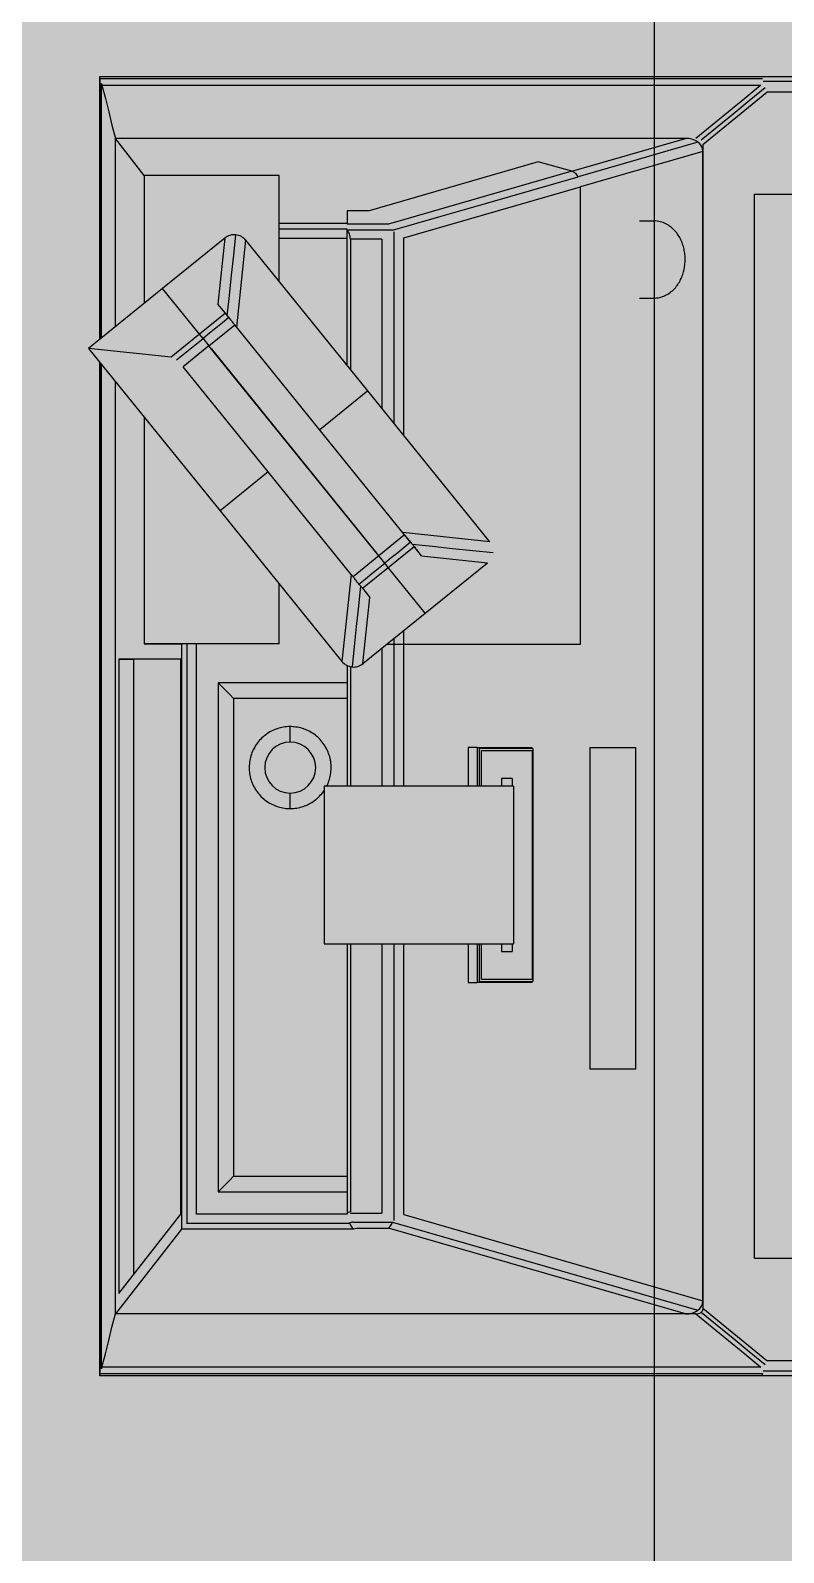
# Model space of a CAD drawing. Header units: inches. Extents: x 18.3 to 49.1, y 8 to 38.8.
# Drawn here: x 28.1458 to 28.3537, y 24.54 to 24.96 of the extents above; entities that cross this region are included whole.
import ezdxf

# ---------------------------------------------------------------- set-up
doc = ezdxf.new("R2010")
doc.units = ezdxf.units.IN
doc.header["$MEASUREMENT"] = 0
for name, color, linetype in [('1', 1, 'Continuous'), ('DIM', 2, 'Continuous'), ('dimention', 134, 'Continuous'), ('DX-GROUP', 8, 'Continuous'), ('DX-ZONE', 8, 'Continuous'), ('RI-HATCH-P', 7, 'Continuous')]:
    doc.layers.add(name, color=color, linetype=linetype)

# ---------------------------------------------------------------- blocks, each defined once
blk = doc.blocks.new('rererer02')
at = {"layer": 'RI-HATCH-P', "transparency": 33554559}
h = blk.add_hatch(dxfattribs=at)
h.set_pattern_fill('ANSI32', color=2, scale=0.24)
h.paths.add_polyline_path([(-24.65, 22.19044), (-24.85, 22.19044), (-24.85, 21.89895), (-24.65, 21.89895)])
h.paths.add_polyline_path([(-20.85, 21.89895), (-24.65, 21.89895), (-24.65, 21.69895), (-20.85, 21.69895)])
h.paths.add_polyline_path([(-16.85, 21.89895), (-20.65, 21.89895), (-20.65, 21.69895), (-16.85, 21.69895)])
h.paths.add_polyline_path([(-12.30477, 21.89895), (-16.65, 21.89895), (-16.65, 21.69895), (-12.30477, 21.69895)])
h.paths.add_polyline_path([(-13.80067, 21.69895), (-13.90067, 21.69895), (-13.90067, 19.59895), (-13.41387, 19.59895), (-13.41387, 19.6198), (-13.43472, 19.6198), (-13.43472, 19.65455), (-13.41387, 19.65455), (-13.3958, 19.65455, -0.017863), (-13.39299, 19.69895), (-13.80067, 19.69895)])
h.paths.add_polyline_path([(-12.40067, 21.69895), (-12.60067, 21.69895), (-12.60067, 16.86797), (-12.59984, 16.86797), (-12.59984, 16.71154), (-12.60019, 16), (-12.40067, 16)])
h.paths.add_polyline_path([(-9.58789, 21.89895), (-12.10477, 21.89895), (-12.10477, 21.69895), (-9.58789, 21.69895)])
h.paths.add_polyline_path([(-9.38789, 21.69895), (-9.58789, 21.69895), (-9.58789, 19.57524), (-9.38789, 19.57524)])
h.paths.add_polyline_path([(-9.38789, 22.84988), (-9.58789, 22.84988), (-9.58789, 21.89895), (-9.38789, 21.89895)])
h.paths.add_polyline_path([(-9.38789, 19.48475), (-9.38789, 19.37524), (-9.55523, 19.37524), (-6.66878, 17.01851), (-6.66878, 17.1013), (-6.46878, 17.1013)])
h.paths.add_polyline_path([(-6.46878, 17.1013), (-6.46878, 16.9013), (-6.52523, 16.9013), (-3.74967, 14.63511), (-3.74967, 14.74061), (-3.57753, 14.74061)])
h.paths.add_polyline_path([(-5.90376, 16.39388), (-10.35692, 16.39388), (-10.35692, 17.23521), (-10.55692, 17.23521), (-10.55692, 16.19388), (-5.65881, 16.19388)])
h.paths.add_polyline_path([(-13.85125, 16.88976), (-24.65, 16.88976), (-24.65, 16.68976), (-13.85125, 16.68976)])
h.paths.add_polyline_path([(-11.64967, 0.20004), (-12.13422, 0.20004), (-12.13422, 0.00004), (-11.64967, 0.00004)])
h.paths.add_polyline_path([(-11.30022, 3.8), (-11.50022, 3.8), (-11.50022, 0.8), (-11.30022, 0.8)])
h.paths.add_polyline_path([(-11.08135, 0.20004), (-11.14967, 0.20004), (-11.14967, 0.00004), (-11.08135, 0.00004)])
h.paths.add_polyline_path([(-5.90511, 2.81874), (-6.10363, 2.81859), (-6.10363, 0.20004), (-7.4248, 0.20004), (-7.4248, 0.00004), (-5.90363, 0.00004)])
h.paths.add_polyline_path([(-3.54974, 9.20052), (-3.74967, 9.20052), (-3.74967, 0.00004), (-3.54985, 0.00004)])
h.paths.add_polyline_path([(0.15, 6.3816), (0.15, 15.30172), (0, 15.30172), (0, 14.95), (-0.05, 14.95), (-0.05, 7.2031), (0.00006, 7.2031), (0.00006, 6.4031), (-0.05, 6.4031), (-0.05, 0.8), (0, 0.8), (0, 0.00004), (0.15, 0.00004)])
h.paths.add_polyline_path([(-3.54971, 11.11866), (-3.74967, 11.11866), (-3.74967, 9.20052), (-3.54974, 9.20052)])
h.paths.add_polyline_path([(-3.54967, 14.54061), (-3.74967, 14.54061), (-3.74967, 11.31866), (-3.54971, 11.31866)])
h.paths.add_polyline_path([(-3.09967, 9.40052), (-3.54967, 9.40052), (-3.54967, 9.20052), (-3.09967, 9.20052)])
h.paths.add_polyline_path([(-0.05, 9.40052), (-0.49994, 9.40052), (-0.49994, 9.20052), (-0.05, 9.20052)])
h.paths.add_polyline_path([(-24.61463, 18.11392), (-24.61463, 17.65541), (-24.43844, 17.65541), (-24.43844, 18.11392)], flags=9)
blk = doc.blocks.new('fede450')
at = {"color": 173, "true_color": 0x695fce}
blk.add_lwpolyline([(0.75, 0.75), (0.75, 3.61665)], dxfattribs=at)
blk = doc.blocks.new('HOSTREG-GR')
for p, q in [((0.24, 18.366), (0.24, 10.353)), ((0, 10.262), (0, 12.346)), ((20.16, 12.346), (20.16, 10.262)), ((0, 0), (0, 10.262)), ((0.133, 0.033), (0.133, 10.262)), ((1.052, 9.36), (0.24, 10.353)), ((19.108, 9.36), (19.92, 10.353)), ((20.027, 10.262), (20.027, 0.033)), ((20.16, 10.262), (20.16, 0)), ((1.052, 9.36), (19.108, 9.36)), ((18.998, 9.36), (1.162, 9.36)), ((1.162, 9.36), (1.71, 7.463)), ((17.658, 4.72), (18.998, 9.36)), ((19.2, 9.251), (19.2, 0.24)), ((1.469, 7.325), (0.96, 9.088)), ((19.2, 9.088), (17.868, 4.479)), ((2.238, 8.374), (2.238, 8.593)), ((10.41, 7.607), (10.41, 8.317)), ((15.403, 8.317), (10.41, 8.317)), ((15.403, 8.317), (15.403, 7.607)), ((10.41, 7.607), (15.403, 7.607)), ((1.469, 7.325), (1.323, 6.804)), ((1.469, 7.325), (2.292, 4.479)), ((2.502, 4.72), (1.71, 7.463)), ((8.808, 7.463), (1.71, 7.463)), ((8.808, 4.72), (8.808, 7.463)), ((1.323, 6.804), (2.082, 4.178)), ((10.41, 5.855), (10.41, 6.708)), ((10.424, 6.722), (14.044, 6.722)), ((10.458, 6.708), (14.01, 6.708)), ((10.458, 5.923), (10.458, 6.708)), ((14.01, 6.708), (14.01, 5.923)), ((14.058, 6.708), (14.058, 5.855)), ((10.89, 6.402), (11.01, 6.402)), ((10.89, 6.402), (10.89, 6.232)), ((11.01, 6.419), (11.622, 6.419)), ((11.01, 6.419), (11.01, 3.483)), ((11.622, 6.419), (12.234, 6.419)), ((12.234, 6.419), (12.846, 6.419)), ((12.846, 6.419), (13.458, 6.419)), ((13.458, 3.483), (13.458, 6.419)), ((13.458, 6.402), (13.578, 6.402)), ((13.578, 6.232), (13.578, 6.402)), ((10.89, 6.232), (11.01, 6.232)), ((13.458, 6.232), (13.578, 6.232)), ((7.217, 6.052), (4.879, 4.159)), ((7.217, 6.052), (7.075, 4.701)), ((7.435, 4.993), (7.543, 6.017)), ((8.326, 5.051), (7.543, 6.017)), ((11.01, 5.923), (10.458, 5.923)), ((14.01, 5.923), (13.458, 5.923)), ((10.41, 5.855), (11.01, 5.855)), ((10.41, 5.855), (10.41, 5.719)), ((10.41, 5.719), (11.01, 5.719)), ((13.458, 5.855), (14.058, 5.855)), ((13.458, 5.719), (14.058, 5.719)), ((14.058, 5.719), (14.058, 5.855)), ((7.435, 4.993), (7.292, 4.877)), ((8.326, 5.051), (7.617, 4.476)), ((9.109, 4.084), (8.326, 5.051)), ((7.112, 4.731), (3.855, 2.094)), ((7.225, 4.823), (7.112, 4.731)), ((7.112, 4.731), (7.436, 4.331)), ((7.617, 4.476), (7.292, 4.877)), ((5.572, 4.72), (2.502, 4.72)), ((8.808, 4.72), (8.593, 4.72)), ((11.01, 4.72), (8.808, 4.72)), ((8.808, 4.564), (8.808, 4.72)), ((8.808, 4.455), (8.808, 4.564)), ((17.658, 4.72), (13.458, 4.72)), ((2.292, 4.479), (2.292, 3.84)), ((2.523, 4.378), (5.15, 4.378)), ((2.523, 4.378), (2.523, 3.888)), ((7.436, 4.331), (4.179, 1.693)), ((4.222, 1.728), (7.393, 4.296)), ((7.55, 4.423), (7.436, 4.331)), ((7.436, 4.331), (7.761, 3.93)), ((7.617, 4.476), (7.55, 4.423)), ((7.941, 4.076), (7.617, 4.476)), ((8.87, 4.378), (11.01, 4.378)), ((13.458, 4.378), (17.637, 4.378)), ((17.637, 3.889), (17.637, 4.378)), ((17.868, 3.987), (17.868, 4.479)), ((2.082, 4.178), (2.082, 3.84)), ((4.879, 4.159), (2.541, 2.266)), ((4.879, 4.159), (5.483, 3.413)), ((7.875, 4.022), (7.941, 4.076)), ((7.941, 4.076), (8.084, 4.192)), ((9.109, 4.084), (8.084, 4.192)), ((2.082, 3.84), (2.292, 3.84)), ((2.278, 3.84), (2.278, 2.784)), ((4.486, 3.84), (2.379, 3.84)), ((2.509, 2.784), (2.509, 3.84)), ((2.523, 3.888), (4.545, 3.888)), ((7.724, 3.9), (6.132, 2.611)), ((7.724, 3.9), (9.074, 3.758)), ((9.137, 3.84), (9.408, 3.84)), ((9.152, 3.888), (11.01, 3.888)), ((9.408, 3.84), (11.01, 3.84)), ((9.408, 3.84), (9.408, 1.836)), ((9.648, 3.84), (9.648, 2.076)), ((13.458, 3.888), (17.617, 3.888)), ((13.458, 3.84), (17.304, 3.84)), ((17.064, 2.076), (17.064, 3.84)), ((17.304, 3.84), (17.631, 3.84)), ((17.304, 1.836), (17.304, 3.84)), ((17.617, 3.888), (17.631, 3.84)), ((17.651, 3.841), (17.651, 1.5)), ((17.882, 3.939), (17.868, 3.987)), ((17.882, 1.269), (17.882, 3.939)), ((6.737, 1.865), (9.074, 3.758)), ((11.01, 3.483), (13.458, 3.483)), ((10.326, 2.954), (10.086, 2.954)), ((11.359, 2.954), (11.119, 2.954)), ((3.182, 2.784), (1.535, 2.784)), ((1.535, 2.784), (1.535, 0.688)), ((6.132, 2.611), (4.504, 1.292)), ((6.132, 2.611), (6.737, 1.865)), ((8.802, 2.784), (7.872, 2.784)), ((8.802, 2.784), (8.802, 0.688)), ((3.891, 2.124), (2.541, 2.266)), ((2.507, 1.939), (3.531, 1.832)), ((2.507, 1.939), (3.29, 0.973)), ((3.674, 1.948), (3.531, 1.832)), ((3.741, 2.002), (3.674, 1.948)), ((3.674, 1.948), (3.999, 1.547)), ((4.179, 1.693), (3.855, 2.094)), ((9.648, 2.076), (17.064, 2.076)), ((4.066, 1.601), (4.179, 1.693)), ((4.179, 1.693), (4.504, 1.292)), ((4.219, -0.174), (6.737, 1.865)), ((9.408, 1.836), (17.304, 1.836)), ((3.999, 1.547), (3.29, 0.973)), ((4.066, 1.601), (3.999, 1.547)), ((3.999, 1.547), (4.353, 1.109)), ((17.651, 1.5), (8.802, 1.5)), ((8.802, 1.266), (17.886, 1.266)), ((8.802, 0.688), (8.802, 1.266)), ((17.65, 1.255), (9.042, 1.255)), ((9.042, 1.255), (9.042, 0.292)), ((18.884, 0.292), (17.65, 1.255)), ((17.886, 1.266), (19.2, 0.24)), ((3.29, 0.973), (4.219, -0.174)), ((4.353, 1.109), (4.219, -0.174)), ((1.535, 0.688), (0.96, 0.24)), ((1.535, 0.688), (3.52, 0.688)), ((5.284, 0.688), (8.802, 0.688)), ((18.584, 0.526), (9.042, 0.526)), ((9.042, 0.292), (9.042, 0.526)), ((3.883, 0.24), (0.96, 0.24)), ((19.2, 0.24), (4.73, 0.24)), ((9.042, 0.292), (18.884, 0.292)), ((2.544, 0), (0, 0)), ((4.077, 0), (0.018, 0)), ((4.057, 0.025), (0.106, 0.025)), ((20.16, 0), (4.434, 0)), ((20.054, 0.025), (4.465, 0.025))]:
    blk.add_line(p, q)
at = {"linetype": 'Continuous'}
blk.add_line((19.92, 10.353), (19.92, 18.366), dxfattribs=at)
at = {"color": 8}
for p, q in [((1.824, 10.16), (1.824, 17.537)), ((18.336, 10.16), (18.336, 17.537)), ((18.336, 10.16), (1.824, 10.16))]:
    blk.add_line(p, q, dxfattribs=at)
at = {"linetype": 'Continuous'}
for points in [[(0.07, 10.296), (0.07, 12.346), (0.07, 14.396), (0.07, 16.446), (0.07, 18.497)], [(20.09, 18.497), (20.09, 16.446), (20.09, 14.396), (20.09, 12.346), (20.09, 10.296)], [(0.036, 10.287), (0.036, 7.716), (0.036, 5.145), (0.036, 2.574), (0.036, 0.002)], [(0.133, 10.262), (0.34, 10.009), (0.546, 9.757), (0.753, 9.504), (0.96, 9.251)], [(0.984, 9.332), (0.78, 9.581), (0.577, 9.83), (0.373, 10.079), (0.17, 10.327)], [(19.99, 10.327), (19.787, 10.079), (19.583, 9.83), (19.38, 9.581), (19.176, 9.332)], [(19.2, 9.251), (19.407, 9.504), (19.614, 9.757), (19.82, 10.009), (20.027, 10.262)], [(20.124, 10.287), (20.144, 10.279), (20.156, 10.271), (20.16, 10.262)], [(20.124, 0.002), (20.124, 2.574), (20.124, 5.145), (20.124, 7.716), (20.124, 10.287)], [(1.017, 9.283), (1.151, 8.818), (1.285, 8.354), (1.42, 7.889), (1.554, 7.424)], [(17.774, 4.544), (18.116, 5.729), (18.458, 6.914), (18.801, 8.098), (19.143, 9.283)], [(19.108, 9.36), (19.119, 9.36), (19.129, 9.358), (19.138, 9.356), (19.147, 9.353), (19.156, 9.349), (19.163, 9.344), (19.17, 9.339), (19.176, 9.332)], [(0.96, 9.088), (0.96, 6.876), (0.96, 4.664), (0.96, 2.452), (0.96, 0.24)], [(3.438, 8.593), (3.438, 8.617), (3.436, 8.64), (3.432, 8.664), (3.428, 8.687), (3.422, 8.71), (3.415, 8.732), (3.407, 8.754), (3.397, 8.775), (3.387, 8.795), (3.376, 8.815), (3.364, 8.834), (3.351, 8.852), (3.337, 8.87), (3.323, 8.887), (3.308, 8.903), (3.292, 8.918), (3.276, 8.933), (3.259, 8.947), (3.242, 8.96), (3.225, 8.972), (3.207, 8.984), (3.188, 8.995), (3.17, 9.006), (3.151, 9.015), (3.132, 9.024), (3.112, 9.033), (3.092, 9.04), (3.073, 9.048), (3.052, 9.054), (3.032, 9.06), (3.012, 9.065), (2.991, 9.07), (2.97, 9.074), (2.949, 9.077), (2.929, 9.08), (2.908, 9.082), (2.886, 9.084), (2.865, 9.085), (2.844, 9.086), (2.823, 9.085), (2.802, 9.085), (2.781, 9.083), (2.76, 9.081), (2.739, 9.079), (2.718, 9.076), (2.697, 9.072), (2.676, 9.068), (2.656, 9.063), (2.635, 9.057), (2.615, 9.051), (2.595, 9.044), (2.575, 9.037), (2.556, 9.029), (2.536, 9.02), (2.517, 9.011), (2.499, 9.001), (2.48, 8.99), (2.462, 8.979), (2.444, 8.967), (2.427, 8.954), (2.41, 8.941), (2.394, 8.926), (2.378, 8.911), (2.362, 8.896), (2.348, 8.879), (2.334, 8.862), (2.32, 8.844), (2.308, 8.825), (2.296, 8.806), (2.285, 8.786), (2.275, 8.765), (2.266, 8.744), (2.259, 8.722), (2.252, 8.699), (2.247, 8.676), (2.243, 8.653), (2.24, 8.629), (2.239, 8.606), (2.238, 8.593)], [(3.438, 8.374), (3.438, 8.429), (3.438, 8.483), (3.438, 8.538), (3.438, 8.593)], [(1.554, 7.424), (1.538, 7.414), (1.524, 7.404), (1.511, 7.392), (1.499, 7.38), (1.489, 7.367), (1.481, 7.353), (1.474, 7.34), (1.469, 7.325)], [(2.386, 4.544), (2.178, 5.264), (1.97, 5.984), (1.762, 6.704), (1.554, 7.424)], [(10.424, 6.722), (10.424, 6.514), (10.424, 6.305), (10.424, 6.097), (10.424, 5.889)], [(14.044, 5.889), (14.044, 6.097), (14.044, 6.305), (14.044, 6.514), (14.044, 6.722)], [(7.255, 4.847), (7.288, 5.161), (7.321, 5.475), (7.354, 5.789), (7.387, 6.103)], [(10.424, 5.889), (10.717, 5.889), (11.01, 5.889)], [(13.458, 5.889), (13.751, 5.889), (14.044, 5.889)], [(7.075, 4.701), (7.084, 4.709), (7.094, 4.717), (7.104, 4.725), (7.114, 4.733), (7.125, 4.742), (7.136, 4.751), (7.147, 4.76), (7.158, 4.769), (7.17, 4.778), (7.182, 4.788), (7.194, 4.798), (7.206, 4.807), (7.218, 4.817), (7.23, 4.827), (7.243, 4.837), (7.255, 4.847)], [(7.225, 4.823), (7.307, 4.723), (7.388, 4.623), (7.469, 4.523), (7.55, 4.423)], [(7.255, 4.847), (7.267, 4.857), (7.28, 4.867), (7.292, 4.877), (7.304, 4.887), (7.316, 4.897), (7.328, 4.907), (7.34, 4.916), (7.352, 4.926)], [(2.378, 3.84), (2.378, 4.015), (2.378, 4.19), (2.378, 4.366), (2.378, 4.541)], [(2.409, 4.564), (3.894, 4.564), (5.379, 4.564)], [(8.72, 4.564), (8.764, 4.564), (8.808, 4.564)], [(8.808, 4.564), (9.909, 4.564), (11.01, 4.564)], [(13.458, 4.564), (14.889, 4.564), (16.32, 4.564), (17.751, 4.564)], [(17.782, 4.541), (17.782, 4.387), (17.782, 4.233), (17.782, 4.08), (17.782, 3.926)], [(17.868, 4.479), (17.849, 4.501), (17.82, 4.522), (17.782, 4.541)], [(7.875, 4.022), (7.793, 4.122), (7.712, 4.222), (7.631, 4.322), (7.55, 4.423)], [(7.904, 4.046), (7.892, 4.036), (7.88, 4.026), (7.868, 4.016), (7.855, 4.006), (7.843, 3.996), (7.831, 3.986), (7.819, 3.977), (7.807, 3.967), (7.796, 3.958), (7.785, 3.949), (7.774, 3.94), (7.763, 3.931), (7.753, 3.923), (7.743, 3.915), (7.733, 3.907), (7.724, 3.9)], [(7.904, 4.046), (8.218, 4.013), (8.532, 3.98), (8.846, 3.947), (9.16, 3.914)], [(2.365, 2.784), (2.365, 3.048), (2.365, 3.312), (2.365, 3.576), (2.365, 3.84)], [(2.523, 3.888), (2.504, 3.887), (2.484, 3.885), (2.466, 3.881), (2.447, 3.876), (2.429, 3.869), (2.412, 3.861), (2.395, 3.851), (2.379, 3.84)], [(17.631, 3.84), (17.636, 3.84), (17.641, 3.84), (17.646, 3.841), (17.651, 3.841)], [(17.774, 3.923), (17.777, 3.911), (17.781, 3.899), (17.784, 3.887), (17.787, 3.875)], [(17.795, 3.878), (17.833, 3.897), (17.862, 3.918), (17.882, 3.939)], [(17.795, 3.878), (17.795, 3.247), (17.795, 2.617), (17.795, 1.986), (17.795, 1.355)], [(10.611, 3.58), (10.603, 3.578), (10.578, 3.573), (10.553, 3.567), (10.529, 3.56), (10.505, 3.551), (10.481, 3.542), (10.458, 3.532), (10.435, 3.521), (10.412, 3.509), (10.405, 3.505)], [(10.833, 3.58), (10.831, 3.581), (10.806, 3.584), (10.78, 3.587), (10.755, 3.589), (10.729, 3.59), (10.704, 3.59), (10.679, 3.588), (10.653, 3.586), (10.628, 3.583), (10.613, 3.58)], [(11.01, 3.521), (11, 3.526), (10.977, 3.537), (10.953, 3.547), (10.929, 3.555), (10.905, 3.563), (10.88, 3.57), (10.856, 3.576), (10.833, 3.58)], [(10.235, 3.362), (10.221, 3.345), (10.205, 3.324), (10.191, 3.303), (10.177, 3.282), (10.165, 3.26), (10.153, 3.237), (10.142, 3.214), (10.132, 3.191), (10.125, 3.172)], [(10.404, 3.504), (10.39, 3.496), (10.369, 3.483), (10.348, 3.468), (10.328, 3.453), (10.308, 3.436), (10.289, 3.42), (10.271, 3.402), (10.253, 3.383), (10.237, 3.364), (10.235, 3.363)], [(11.209, 3.363), (11.201, 3.373), (11.184, 3.392), (11.166, 3.41), (11.147, 3.427), (11.128, 3.444), (11.108, 3.46), (11.087, 3.475), (11.075, 3.483)], [(11.32, 3.172), (11.318, 3.178), (11.309, 3.201), (11.298, 3.225), (11.287, 3.247), (11.275, 3.27), (11.262, 3.292), (11.248, 3.313), (11.233, 3.334), (11.217, 3.354), (11.21, 3.362)], [(10.125, 3.171), (10.123, 3.167), (10.115, 3.143), (10.108, 3.118), (10.102, 3.093), (10.097, 3.069), (10.093, 3.043), (10.09, 3.018), (10.088, 2.993), (10.087, 2.967), (10.086, 2.954)], [(11.359, 2.954), (11.358, 2.979), (11.357, 3.005), (11.354, 3.03), (11.351, 3.055), (11.346, 3.08), (11.341, 3.105), (11.334, 3.129), (11.326, 3.154), (11.32, 3.171)], [(10.086, 2.954), (10.087, 2.928), (10.088, 2.903), (10.091, 2.878), (10.095, 2.852), (10.099, 2.827), (10.105, 2.802), (10.111, 2.778), (10.119, 2.754), (10.125, 2.737)], [(11.32, 2.737), (11.322, 2.741), (11.33, 2.765), (11.337, 2.789), (11.343, 2.814), (11.348, 2.839), (11.352, 2.864), (11.355, 2.889), (11.358, 2.915), (11.359, 2.94), (11.359, 2.954)], [(10.125, 2.736), (10.127, 2.73), (10.137, 2.706), (10.147, 2.683), (10.158, 2.66), (10.17, 2.638), (10.184, 2.616), (10.198, 2.594), (10.212, 2.574), (10.228, 2.554), (10.235, 2.545)], [(11.21, 2.545), (11.225, 2.563), (11.24, 2.583), (11.254, 2.604), (11.268, 2.626), (11.28, 2.648), (11.292, 2.67), (11.303, 2.693), (11.313, 2.717), (11.32, 2.736)], [(10.236, 2.544), (10.244, 2.534), (10.261, 2.515), (10.279, 2.497), (10.298, 2.48), (10.317, 2.463), (10.337, 2.448), (10.358, 2.433), (10.379, 2.418), (10.401, 2.405), (10.404, 2.403)], [(10.405, 2.403), (10.423, 2.393), (10.445, 2.381), (10.469, 2.37), (10.492, 2.361), (10.516, 2.352), (10.54, 2.344), (10.565, 2.337), (10.589, 2.332), (10.612, 2.327)], [(10.834, 2.327), (10.842, 2.329), (10.867, 2.334), (10.892, 2.34), (10.916, 2.348), (10.94, 2.356), (10.964, 2.365), (10.987, 2.375), (11.01, 2.386), (11.033, 2.398), (11.04, 2.403)], [(11.041, 2.403), (11.055, 2.411), (11.076, 2.425), (11.097, 2.439), (11.117, 2.455), (11.137, 2.471), (11.156, 2.488), (11.174, 2.506), (11.192, 2.524), (11.208, 2.543), (11.21, 2.545)], [(10.612, 2.327), (10.614, 2.327), (10.64, 2.323), (10.665, 2.32), (10.69, 2.318), (10.716, 2.318), (10.741, 2.318), (10.767, 2.319), (10.792, 2.321), (10.817, 2.325), (10.832, 2.327)], [(3.711, 1.978), (3.397, 2.011), (3.083, 2.044), (2.769, 2.077), (2.455, 2.11)], [(3.711, 1.978), (3.724, 1.988), (3.736, 1.998), (3.748, 2.008), (3.761, 2.018), (3.773, 2.027), (3.785, 2.037), (3.797, 2.047), (3.808, 2.056), (3.82, 2.065), (3.831, 2.074), (3.842, 2.083), (3.852, 2.092), (3.863, 2.1), (3.873, 2.108), (3.882, 2.116), (3.891, 2.124)], [(3.741, 2.002), (3.822, 1.902), (3.903, 1.801), (3.984, 1.701), (4.066, 1.601)], [(9.648, 2.076), (9.588, 2.016), (9.528, 1.956), (9.468, 1.896), (9.408, 1.836)], [(17.304, 1.836), (17.244, 1.896), (17.184, 1.956), (17.124, 2.016), (17.064, 2.076)], [(4.398, 1.19), (4.315, 1.293), (4.232, 1.395), (4.149, 1.498), (4.066, 1.601)], [(8.802, 1.35), (11.052, 1.35), (13.302, 1.35), (15.551, 1.35), (17.801, 1.35)], [(0.133, 0.033), (0.34, 0.085), (0.546, 0.137), (0.753, 0.188), (0.96, 0.24)], [(20.027, 0.033), (19.82, 0.085), (19.614, 0.137), (19.407, 0.188), (19.2, 0.24)], [(4.072, 0.006), (2.061, 0.006), (0.05, 0.006)], [(0.106, 0.025), (0.112, 0.027), (0.119, 0.029), (0.126, 0.031), (0.133, 0.033)], [(20.11, 0.006), (16.193, 0.006), (12.276, 0.006), (8.359, 0.006), (4.442, 0.006)], [(20.027, 0.033), (20.034, 0.031), (20.041, 0.029), (20.048, 0.027), (20.054, 0.025)]]:
    blk.add_lwpolyline(points, dxfattribs=at)
for centre, radius, start, end in [((1.289, 9.098), 0.329, 145.7557, 181.6562), ((1.163, 9.182), 0.178, 90.5454, 145.3783), ((18.997, 9.182), 0.178, 34.6217, 89.4546), ((18.871, 9.098), 0.329, 358.3438, 34.2443), ((19.077, 9.259), 0.123, 356.1449, 36.2704), ((8.93, 3.937), 0.232, 354.3097, 39.453), ((8.93, 3.939), 0.232, 308.547, 353.6903), ((10.723, 2.954), 0.396, 0, 180), ((10.723, 2.954), 0.396, 180, 0), ((2.686, 2.084), 0.232, 128.547, 173.6903), ((2.686, 2.087), 0.232, 174.3096, 219.453)]:
    blk.add_arc(centre, radius, start, end)

msp = doc.modelspace()

# ---------------------------------------------------------------- hatches: boundary and pattern name
at = {"layer": 'DX-GROUP', "true_color": 0x2a78d6, "transparency": 33554477}
msp.add_hatch(color=7, dxfattribs=at).paths.add_polyline_path([(21.6, 29), (33.4, 29), (33.4, 21.4), (22.9, 21.4), (22.9, 26.7), (21.6, 26.7)])
at = {"layer": 'DX-ZONE', "true_color": 0x2a78d6, "transparency": 33554572}
msp.add_hatch(color=7, dxfattribs=at).paths.add_polyline_path([(27.38, 22.78), (28.57, 22.78), (28.57, 25.15), (27.38, 25.15)])

# ---------------------------------------------------------------- block references
at = {"layer": '1', "color": 22, "true_color": 0xd21e1e}
msp.add_blockref('fede450', (27.5681, 21.78104), dxfattribs=at)
at = {"layer": 'DIM', "color": 7, "xscale": 0.0177799999999654, "yscale": 0.0177799999999654, "zscale": 0.0177799999999654, "rotation": 270}
msp.add_blockref('HOSTREG-GR', (28.16499, 24.94725), dxfattribs=at)
at = {"layer": 'dimention', "color": 1}
msp.add_blockref('rererer02', (45.9043, 12.28041), dxfattribs=at)

doc.saveas('drawing.dxf')
